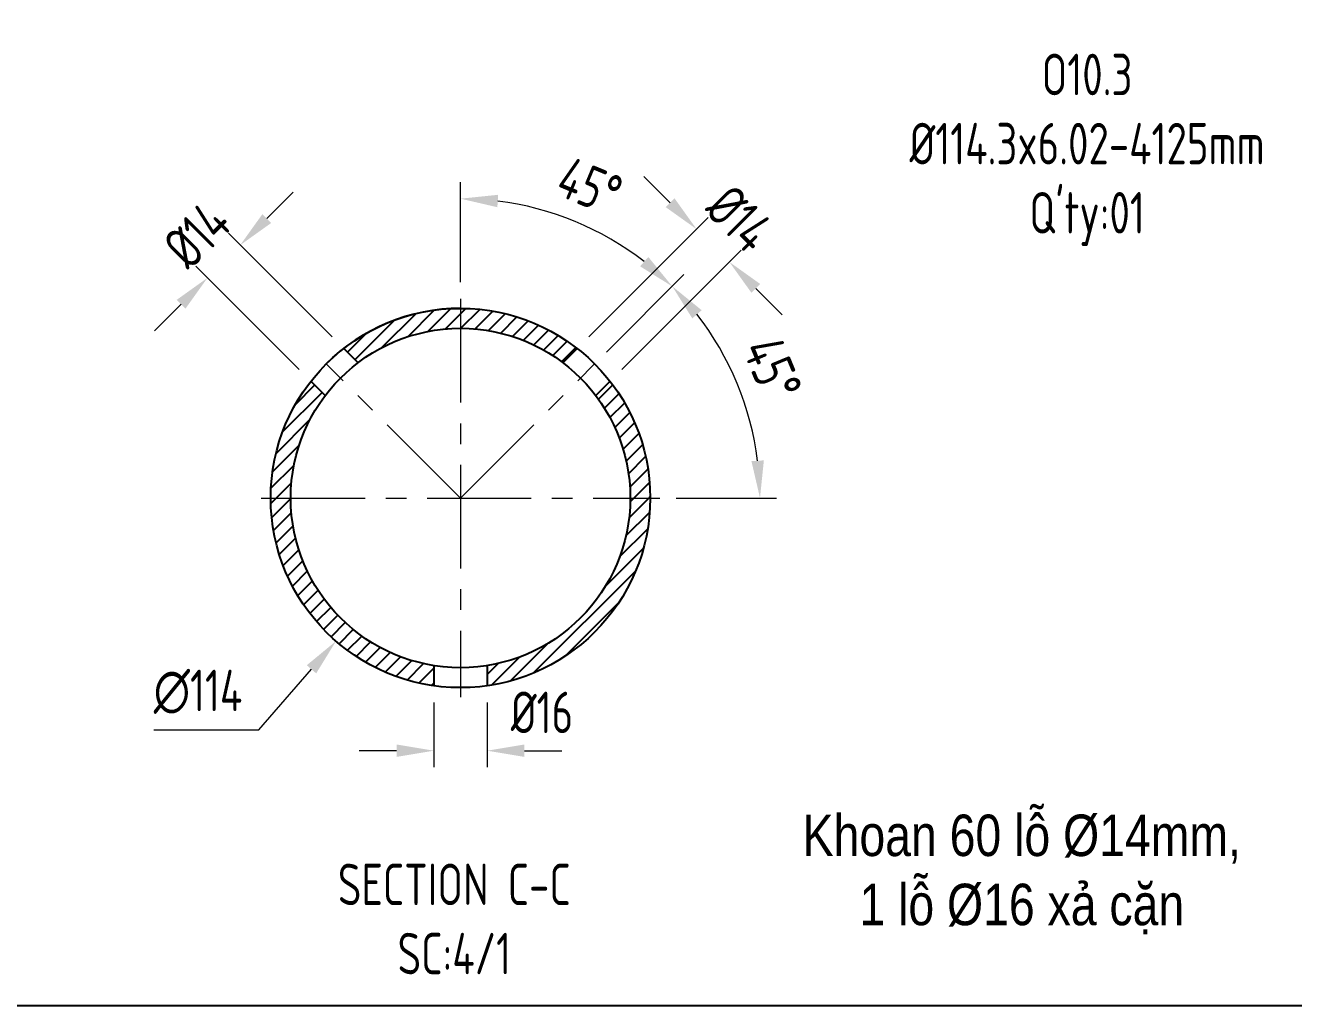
# Model space of a CAD drawing. Header units: millimetres. Extents: x -46397 to 283259, y -8690 to 23983.
# Drawn here: x 252641 to 254169, y -2277 to -1095 of the extents above; entities that cross this region are included whole.
import ezdxf

# ---------------------------------------------------------------- set-up
doc = ezdxf.new("R2010")
doc.units = ezdxf.units.MM
doc.linetypes.add('CENTER', pattern=[2, 1.25, -0.25, 0.25, -0.25])
doc.layers.get('Defpoints').update_dxf_attribs({"lineweight": 0})
for name, color, linetype, lineweight in [('AM_8', 1, 'Continuous', 25), ('Dtext', 255, 'Continuous', 20), ('DUONGCHINH', 7, 'Continuous', 25), ('DUONGTAM', 1, 'CENTER', 0), ('PHANTOM 2', 8, 'Continuous', 0)]:
    doc.layers.add(name, color=color, linetype=linetype, lineweight=lineweight)
doc.styles.add('Chu va so', font='arial.ttf')
doc.styles.add('GHI CHÚ 1', font='isocp_IV25.ttf', dxfattribs={"width": 0.8})
doc.styles.add('GHI CHÚ 2', font='arial.ttf', dxfattribs={"width": 0.8, "height": 1})
doc.styles.get("Standard").update_dxf_attribs({"font": 'isocp.shx', "width": 0.8})
doc.styles.add('TCVN', font='arial.ttf')
doc.dimstyles.new('1-30SCALE', dxfattribs={"dimtxt": 75, "dimasz": 75, "dimexe": 37.5, "dimexo": 30, "dimgap": 30, "dimtad": 1, "dimtoh": 1, "dimdec": 0, "dimdsep": 46, "dimtxsty": 'GHI CHÚ 1', "dimcen": 0.09, "dimclrd": 256, "dimclre": 256, "dimclrt": 2, "dimadec": 0, "dimazin": 0, "dimtfac": 1, "dimtdec": 0, "dimtofl": 0, "dimtmove": 0, "dimatfit": 3, "dimfxl": 1, "dimlwd": 0, "dimlwe": 0, "dimarcsym": 0})
doc.dimstyles.new('1-30SCALE$2', dxfattribs={"dimtxt": 75, "dimasz": 75, "dimexe": 37.5, "dimexo": 30, "dimgap": 30, "dimtad": 1, "dimtoh": 1, "dimdec": 0, "dimdsep": 46, "dimtxsty": 'GHI CHÚ 1', "dimcen": 0.09, "dimclrd": 256, "dimclre": 256, "dimclrt": 2, "dimadec": 0, "dimazin": 0, "dimtfac": 1, "dimtdec": 0, "dimtofl": 0, "dimtmove": 0, "dimatfit": 3, "dimfxl": 1, "dimlwd": 0, "dimlwe": 0, "dimarcsym": 0})
pattern_1 = [(45, (21732.57852261944, 0), (-8.980256121069154, 8.980256121069154), [])]

# ---------------------------------------------------------------- blocks, each defined once
blk = doc.blocks.new('*D1359')
at = {"layer": 'Defpoints', "color": 0, "transparency": 16777216}
for p in [(253315.5737420062, -1492.51249014416), (253015.6124953791, -1837.556096840199)]:
    blk.add_point(p, dxfattribs=at)
at = {"layer": 'PHANTOM 2', "lineweight": 0, "transparency": 16777216}
for p, q in [((253165.5031186927, -1665.03429349215), (253165.6831186926, -1665.034293492165)), ((253165.5931186926, -1665.124293492176), (253165.5931186926, -1664.944293492183))]:
    blk.add_line(p, q, dxfattribs=at)
at = {"layer": 'PHANTOM 2', "linetype": 'Continuous', "lineweight": 0, "transparency": 16777216}
for p, q in [((252922.6932540229, -1944.440537845527), (252986.0887506323, -1871.517081751226)), ((252796.0956208868, -1944.440537845512), (252922.6932540229, -1944.440537845527))]:
    blk.add_line(p, q, dxfattribs=at)
at = {"layer": 'PHANTOM 2', "transparency": 16777216}
blk.add_solid([(252980.4285864804, -1866.596457626772), (252991.7489147841, -1876.437705875695), (253015.6124953791, -1837.556096840199)], dxfattribs=at)
at = {"layer": 'PHANTOM 2', "color": 2, "transparency": 16777216, "insert": (252849.3944374548, -1898.626928378071), "char_height": 50, "attachment_point": 5, "style": 'GHI CHÚ 1'}
blk.add_mtext('∅114', dxfattribs=at)
blk = doc.blocks.new('*D1360')
at = {"layer": 'Defpoints', "color": 0, "transparency": 16777216}
for p in [(253133.5931186926, -1891.383492739685), (253197.5931186926, -1891.383492739685), (253197.5931186926, -1969.622800869489)]:
    blk.add_point(p, dxfattribs=at)
at = {"layer": 'PHANTOM 2', "linetype": 'Continuous', "lineweight": 0, "transparency": 16777216}
for p, q in [((253133.5931186926, -1911.383492739685), (253133.5931186926, -1989.622800869489)), ((253197.5931186926, -1911.383492739685), (253197.5931186926, -1989.622800869489)), ((253088.5931186926, -1969.622800869489), (253043.5931186926, -1969.622800869489)), ((253242.5931186926, -1969.622800869489), (253287.5931186926, -1969.622800869489))]:
    blk.add_line(p, q, dxfattribs=at)
at = {"layer": 'PHANTOM 2', "transparency": 16777216}
for points in [[(253088.5931186926, -1962.122800869489), (253088.5931186926, -1977.122800869489), (253133.5931186926, -1969.622800869489)], [(253242.5931186926, -1962.122800869489), (253242.5931186926, -1977.122800869489), (253197.5931186926, -1969.622800869489)]]:
    blk.add_solid(points, dxfattribs=at)
at = {"layer": 'PHANTOM 2', "color": 2, "transparency": 16777216, "insert": (253263.7995739155, -1923.447383828359), "char_height": 50, "attachment_point": 5, "style": 'GHI CHÚ 1'}
blk.add_mtext('%%C16', dxfattribs=at)
blk = doc.blocks.new('*D1355')
at = {"layer": 'Defpoints', "color": 0, "transparency": 16777216}
for p in [(252900.2965354812, -1360.139730534356), (253024.9646171561, -1484.807812209314), (252985.3666374097, -1524.40579195584)]:
    blk.add_point(p, dxfattribs=at)
at = {"layer": 'PHANTOM 2', "linetype": 'Continuous', "lineweight": 0, "transparency": 16777216}
for p, q in [((252932.1163406346, -1328.319925380973), (252963.936145788, -1296.500120227574)), ((253010.8224815323, -1470.665676585573), (252886.1543998574, -1345.99759491063)), ((252971.2245017859, -1510.263656332099), (252846.556420111, -1385.595574657098)), ((252828.8787505813, -1431.557515434208), (252797.0589454279, -1463.377320587591))]:
    blk.add_line(p, q, dxfattribs=at)
at = {"layer": 'PHANTOM 2', "transparency": 16777216}
for points in [[(252926.8130397757, -1323.016624522075), (252937.4196414935, -1333.62322623987), (252900.2965354812, -1360.139730534356)], [(252823.5754497224, -1426.25421457531), (252834.1820514402, -1436.860816293105), (252860.6985557347, -1399.737710280824)]]:
    blk.add_solid(points, dxfattribs=at)
at = {"layer": 'PHANTOM 2', "color": 2, "transparency": 16777216, "insert": (252848.1024316829, -1347.543606482519), "char_height": 50, "attachment_point": 5, "rotation": 44.999999999990486, "style": 'GHI CHÚ 1'}
blk.add_mtext('%%C14', dxfattribs=at)
blk = doc.blocks.new('*D1356')
at = {"layer": 'Defpoints', "color": 0, "transparency": 16777216}
for p in [(253489.6433112565, -1380.582080675595), (253306.2216202292, -1484.807812209314), (253345.8195999756, -1524.405791955825)]:
    blk.add_point(p, dxfattribs=at)
at = {"layer": 'PHANTOM 2', "linetype": 'Continuous', "lineweight": 0, "transparency": 16777216}
for p, q in [((253418.2255263569, -1309.164295775583), (253386.4057212035, -1277.344490622112)), ((253320.363755853, -1470.665676585617), (253464.187467134, -1326.841965305357)), ((253359.9617355994, -1510.263656332128), (253503.7854468803, -1366.439945051898)), ((253521.4631164098, -1412.401885829066), (253553.2829215632, -1444.221690982537))]:
    blk.add_line(p, q, dxfattribs=at)
at = {"layer": 'PHANTOM 2', "transparency": 16777216}
for points in [[(253423.5288272158, -1303.8609949167), (253412.922225498, -1314.467596634466), (253450.0453315102, -1340.984100929054)], [(253526.7664172688, -1407.098584970183), (253516.159815551, -1417.705186687948), (253489.6433112565, -1380.582080675595)]]:
    blk.add_solid(points, dxfattribs=at)
at = {"layer": 'PHANTOM 2', "color": 2, "transparency": 16777216, "insert": (253502.2394353084, -1328.387976877333), "char_height": 50, "attachment_point": 5, "rotation": 314.99999999986244, "style": 'GHI CHÚ 1'}
blk.add_mtext('%%C14', dxfattribs=at)
blk = doc.blocks.new('*D1357')
at = {"layer": 'Defpoints', "color": 0, "transparency": 16777216}
for p in [(253327.237728872, -1503.389683312955), (253514.160809007, -1571.635862364885), (252925.5931186927, -1665.03429349215), (253165.5931186927, -1665.03429349215), (253405.5931186927, -1665.03429349215)]:
    blk.add_point(p, dxfattribs=at)
at = {"layer": 'PHANTOM 2', "linetype": 'Continuous', "lineweight": 0, "transparency": 16777216}
for p, q in [((253341.3798644957, -1489.247547689229), (253434.9045135035, -1395.722898681517)), ((253425.5931186927, -1665.03429349215), (253546.4569457357, -1665.034293492165))]:
    blk.add_line(p, q, dxfattribs=at)
blk.add_arc((253165.5931186927, -1665.03429349215), 360.8638270429142, 7.149465739161236, 37.85053426082874, dxfattribs=at)
at = {"layer": 'PHANTOM 2', "transparency": 16777216}
for points in [[(253444.9126494847, -1448.56922505259), (253456.1599399106, -1438.644586113296), (253420.7623778798, -1409.865034305243)], [(253531.1365856421, -1619.654221099699), (253516.1657708172, -1620.589476935027), (253526.4569457356, -1665.034293492165)]]:
    blk.add_solid(points, dxfattribs=at)
at = {"layer": 'PHANTOM 2', "color": 2, "transparency": 16777216, "insert": (253541.46783076, -1509.341890000855), "char_height": 50, "attachment_point": 5, "rotation": 292.4999999999954, "style": 'GHI CHÚ 1'}
blk.add_mtext('45°', dxfattribs=at)
blk = doc.blocks.new('*D1358')
at = {"layer": 'Defpoints', "color": 0, "transparency": 16777216}
for p in [(253345.9888203816, -1352.579772699944), (253165.5931186927, -1425.03429349215), (253327.237728872, -1503.389683312969), (253165.5931186927, -1665.034293492165), (253165.5931186927, -1905.034293492165)]:
    blk.add_point(p, dxfattribs=at)
at = {"layer": 'PHANTOM 2', "linetype": 'Continuous', "lineweight": 0, "transparency": 16777216}
for p, q in [((253165.5931186926, -1405.03429349215), (253165.5931186926, -1284.242890114328)), ((253341.3798644957, -1489.247547689243), (253434.8533022388, -1395.774109946229))]:
    blk.add_line(p, q, dxfattribs=at)
blk.add_arc((253165.5931186926, -1665.034293492266), 360.7914033779439, 52.1509027568083, 82.84909724318506, dxfattribs=at)
at = {"layer": 'PHANTOM 2', "transparency": 16777216}
for points in [[(253210.0378061914, -1314.534622385283), (253210.9732497658, -1299.563819289964), (253165.5931186926, -1304.242890114328)], [(253391.9311709116, -1374.519044447399), (253382.006673018, -1385.7664593308), (253420.711166615, -1409.916245569955)]]:
    blk.add_solid(points, dxfattribs=at)
at = {"layer": 'PHANTOM 2', "color": 2, "transparency": 16777216, "insert": (253321.2578068473, -1289.226492166796), "char_height": 50, "attachment_point": 5, "rotation": 337.4999999999954, "style": 'GHI CHÚ 1'}
blk.add_mtext('45°', dxfattribs=at)
blk = doc.blocks.new('*U1838')
at = {"lineweight": 25}
for points in [[(0, 0), (8137.117579097652, 0), (8137.117579097652, 5330.237299199849), (0, 5330.237299199849)], [(0, 0), (6152.454782233908, 0), (6152.454782233908, 5330.237299199849), (0, 5330.237299199849)]]:
    blk.add_lwpolyline(points, close=True, dxfattribs=at)
at = {"layer": 'Dtext', "ltscale": 0.1}
for tag, p, height, style in [('REV_3', (6204.875430442547, 2002.04678588515), 35.4403121089074, 'TCVN'), ('FOR_APPROVAL3', (6559.317549864534, 1999.552408255708, -0.3206097694732771), 42.52837453068887, 'TCVN'), ('REV_2', (6204.875430442547, 1869.735932761385), 35.4403121089074, 'TCVN'), ('FOR_APPROVAL2', (6559.317549864534, 1867.241555131453, -0.3206097694732771), 42.52837453068887, 'TCVN'), ('REV_1', (6204.875430250851, 1737.425079637144), 35.4403121089074, 'TCVN'), ('FOR_APPROVAL1', (6559.317549864534, 1734.930707758565, -0.3068290542988658), 42.52837453068887, 'TCVN'), ('REV_0', (6204.875430442547, 1605.114226513381), 35.4403121089074, 'TCVN'), ('NGUOI_VE', (6936.924094821633, 1603.223602370759, -0.2978670568433583), 42.52837453068887, 'TCVN'), ('NGUOI_KIEM_2', (7312.74328766493, 1603.223602370759, -0.3461721136447735), 42.52837453068887, 'TCVN'), ('NGUOI_DUYET', (7766.708330410933, 1603.223602370759, -0.3461721136447735), 42.52837453068887, 'TCVN'), ('1.1_A4', (7789.478070154411, 80.71266687611033, -0.3292227153976972), 42.52837453068887, 'Chu va so'), ('A4_A4', (7930.998332434847, 80.71266687611033, -0.3292227153976972), 42.52837453068887, 'Chu va so'), ('REV.', (8047.534472147857, 80.71266687611033, -0.3292227153976972), 42.52837453068887, 'Chu va so')]:
    blk.add_attdef(tag, p, '', height=height, dxfattribs=dict(at, style=style))
for tag, p, height, style, width in [('NGAY_REV03', (6294.695843616367, 1999.552415923529, -0.3206097694732771), 36.8579245932637, 'TCVN', 0.95), ('NGAY_REV02', (6294.695843616367, 1867.241562799778, -0.3206097694732771), 36.8579245932637, 'TCVN', 0.95), ('NGAY_REV01', (6294.695843616367, 1734.930709675523, -0.3206097694732771), 36.8579245932637, 'TCVN', 0.95), ('NGAY_REV0', (6294.695843616367, 1602.619856551283, -0.3481712010200541), 36.8579245932637, 'TCVN', 0.95), ('DWD.NO', (6291.401294251672, 34.50377509974108, -0.3292227153976972), 56.70449937425184, 'Chu va so', 0.85)]:
    blk.add_attdef(tag, p, '', height=height, dxfattribs=dict(at, style=style, width=width))
at = {"layer": 'Dtext', "lineweight": 25, "ltscale": 0.1, "style": 'Chu va so'}
for tag, p, height in [('PROJECT_CODE', (6701.237339939159, 666.2789314004318), 85.05674906137774), ('TITLE1', (6332.875292869455, 508.1213289541527, -0.3292227153978168), 56.70449937425184), ('TITLE2', (6332.875292869455, 374.7748621655214, -0.3292227153978168), 56.70449937425184), ('TITLE3', (6332.875292869455, 242.4640090417573, -0.3292227153978168), 56.70449937425184)]:
    blk.add_attdef(tag, p, '', height=height, dxfattribs=at)

msp = doc.modelspace()

# ---------------------------------------------------------------- hatches: boundary and pattern name
at = {"layer": 'AM_8'}
h = msp.add_hatch(dxfattribs=at)
h.set_pattern_fill('ANSI31', color=256, scale=4, style=0)
h.set_pattern_definition(pattern_1)
edge = h.paths.add_edge_path()
edge.add_arc((253166.4163096415, -1667.427423301345), 230.9945966086346, 90.20418428668953, 127.7602928578632)
edge.add_line((253024.9646171561, -1484.807812209345), (253042.1363400955, -1501.979535148746))
edge.add_arc((253165.5931186927, -1665.034293492192), 204.5200000000407, 90.00000000000807, 127.1311551674203, ccw=False)
edge.add_line((253165.5931186926, -1460.51429349215), (253165.5931186926, -1436.43429349215))
h = msp.add_hatch(dxfattribs=at)
h.set_pattern_fill('ANSI31', color=256, scale=4, style=0)
h.set_pattern_definition(pattern_1)
edge = h.paths.add_edge_path()
edge.add_arc((253165.5931186926, -1665.034293492316), 228.600000000184, 52.03552285547236, 89.99999999997813)
edge.add_line((253165.5931186927, -1436.434293492146), (253165.5931186926, -1460.51429349215))
edge.add_arc((253165.5931186926, -1665.034293492245), 204.520000000095, 52.86884483258211, 89.99999999998369, ccw=False)
edge.add_line((253289.0498972897, -1501.979535148746), (253306.2216202292, -1484.807812209319))
h = msp.add_hatch(dxfattribs=at)
h.set_pattern_fill('ANSI31', color=256, scale=4, style=0)
h.set_pattern_definition(pattern_1)
edge = h.paths.add_edge_path()
edge.add_arc((253165.5931186926, -1665.034293492185), 228.6000000000032, 142.0355228555186, 179.9999999999911)
edge.add_line((252936.9931186926, -1665.03429349215), (252961.0731186926, -1665.03429349215))
edge.add_arc((253165.5931186926, -1665.03429349208), 204.5199999999895, 142.8688448326745, 180.0000000000195, ccw=False)
edge.add_line((253002.538360349, -1541.577514895262), (252985.3666374097, -1524.405791955826))
h = msp.add_hatch(dxfattribs=at)
h.set_pattern_fill('ANSI31', color=256, scale=4, style=0)
h.set_pattern_definition(pattern_1)
edge = h.paths.add_edge_path()
edge.add_arc((253165.5931186926, -1665.034293492125), 228.6000000000058, 359.9999999999936, 397.964477144471)
edge.add_line((253345.8195999756, -1524.405791955796), (253328.6478770362, -1541.577514895262))
edge.add_arc((253165.5931186926, -1665.03429349208), 204.5199999999943, -1.9610979506978765e-11, 37.13115516732552, ccw=False)
edge.add_line((253370.1131186926, -1665.03429349215), (253394.1931186926, -1665.03429349215))
h = msp.add_hatch(dxfattribs=at)
h.set_pattern_fill('ANSI31', color=256, scale=4, style=0)
h.set_pattern_definition(pattern_1)
edge = h.paths.add_edge_path()
edge.add_arc((253165.5931186926, -1665.034293492146), 228.6000000000058, 180.0000000000009, 261.953166274072)
edge.add_line((253133.5931186926, -1891.383492739684), (253133.5931186927, -1867.035358835893))
edge.add_arc((253165.5931186926, -1665.034293492156), 204.5199999999936, 179.9999999999984, 260.9982915749068, ccw=False)
edge.add_line((252961.0731186926, -1665.03429349215), (252936.9931186926, -1665.03429349215))
h = msp.add_hatch(dxfattribs=at)
h.set_pattern_fill('ANSI31', color=256, scale=4, style=0)
h.set_pattern_definition(pattern_1)
edge = h.paths.add_edge_path()
edge.add_arc((253165.5931186926, -1665.034293492147), 228.6000000000035, 278.046833725928, 359.9999999999992)
edge.add_line((253394.1931186926, -1665.03429349215), (253370.1131186926, -1665.03429349215))
edge.add_arc((253165.5931186926, -1665.034293492156), 204.5199999999895, -80.99829157484078, 1.8189894035458565e-12, ccw=False)
edge.add_line((253197.5931186927, -1867.035358835858), (253197.5931186926, -1891.383492739685))

# ---------------------------------------------------------------- linework, layer by layer
msp.add_arc((253165.5931186927, -1665.034293492334), 228.6000000001883, 90, 134.9999999998807)
at = {"layer": 'DUONGCHINH'}
for p, q in [((253042.1363400955, -1501.979535148734), (253024.9646171561, -1484.807812209319)), ((253289.0498972897, -1501.979535148734), (253306.2216202292, -1484.807812209319)), ((253002.538360349, -1541.577514895247), (252985.3666374097, -1524.405791955826)), ((253328.6478770362, -1541.577514895247), (253345.8195999756, -1524.405791955826)), ((253133.5931186927, -1867.035358835886), (253133.5931186926, -1891.383492739685)), ((253197.5931186927, -1867.035358835865), (253197.5931186926, -1891.383492739685))]:
    msp.add_line(p, q, dxfattribs=at)
for radius in [228.6, 204.52]:
    msp.add_circle((253165.5931186926, -1665.03429349215), radius, dxfattribs=at)
at = {"layer": 'DUONGTAM', "ltscale": 100}
for p, q in [((253165.5931186926, -1425.03429349215), (253165.5931186926, -1905.03429349215)), ((253165.5931186925, -1665.03429349215), (253003.9485085133, -1503.389683312963)), ((253165.5931186927, -1665.03429349215), (253327.237728872, -1503.389683312963)), ((252925.5931186927, -1665.03429349215), (253405.5931186927, -1665.03429349215))]:
    msp.add_line(p, q, dxfattribs=at)

# ---------------------------------------------------------------- texts
at = {"color": 3, "char_height": 50, "attachment_point": 1}
for s, insert in [("\\A1;\\pxqc;O10.3\\P%%C114.3x6.02-4125mm\\PQ'ty:01", (253687.7249562668, -1129.531504570781)), ('\\A1;\\pxqc;SECTION C-C\\PSC:4/1', (252925.3424169056, -2105.797540149195, -2.998210298339806))]:
    msp.add_mtext_dynamic_manual_height_columns(s, width=465.6456041761558, gutter_width=37.5, heights=[0], dxfattribs=dict(at, insert=insert))

# ---------------------------------------------------------------- dimensions: what is measured, and where the dimension line sits
at = {"layer": 'PHANTOM 2'}
for base, line1, line2, picture, middle in [((253345.9888203816, -1352.579772699944), ((253165.5931186927, -1665.03429349215), (253327.237728872, -1503.389683312963)), ((253165.5931186926, -1425.03429349215), (253165.5931186926, -1905.03429349215)), '*D1358', (253321.2578068473, -1289.22649216681)), ((253514.160809007, -1571.635862364885), ((252925.5931186927, -1665.03429349215), (253405.5931186927, -1665.03429349215)), ((253165.5931186927, -1665.03429349215), (253327.237728872, -1503.389683312963)), '*D1357', (253541.46783076, -1509.341890000855))]:
    dim = msp.add_angular_dim_2l(base=base, line1=line1, line2=line2, dimstyle='1-30SCALE$2', override={"dimtxt": 50, "dimasz": 45, "dimexe": 20, "dimexo": 20, "dimgap": 20, "dimlfac": 0.25, "dimtmove": 1}, dxfattribs=at)
    dim.commit()
    dim.dimension.update_dxf_attribs({"geometry": picture, "text_midpoint": middle})
for base, p1, p2, angle, picture, middle in [((253489.6433112565, -1380.582080675595), (253306.2216202292, -1484.807812209319), (253345.8195999756, -1524.405791955826), 134.9999999998624, '*D1356', (253469.8443213833, -1360.783090802332)), ((252900.2965354812, -1360.139730534356), (252985.3666374097, -1524.405791955826), (253024.9646171561, -1484.807812209319), 224.9999999999905, '*D1355', (252880.497545608, -1379.938720407605))]:
    dim = msp.add_linear_dim(base=base, p1=p1, p2=p2, angle=angle, dimstyle='1-30SCALE', override={"dimtxt": 50, "dimasz": 45, "dimexe": 20, "dimexo": 20, "dimgap": 20, "dimlfac": 0.25, "dimpost": '%%C<>', "dimtmove": 1}, dxfattribs=at)
    dim.commit()
    dim.dimension.update_dxf_attribs({"geometry": picture, "text_midpoint": middle, "dimtype": 160})
dim = msp.add_diameter_dim_2p(p1=(253315.5737420062, -1492.51249014416), p2=(253015.6124953791, -1837.556096840199), dimstyle='1-30SCALE', override={"dimtxt": 50, "dimasz": 45, "dimexe": 20, "dimexo": 20, "dimgap": 20, "dimlfac": 0.25, "dimtmove": 1}, dxfattribs=at)
dim.commit()
dim.dimension.update_dxf_attribs({"geometry": '*D1359', "text_midpoint": (252849.3944374548, -1898.626928378071)})
dim = msp.add_linear_dim(base=(253197.5931186926, -1969.622800869489), p1=(253133.5931186926, -1891.383492739685), p2=(253197.5931186926, -1891.383492739685), dimstyle='1-30SCALE', override={"dimtxt": 50, "dimasz": 45, "dimexe": 20, "dimexo": 20, "dimgap": 20, "dimlfac": 0.25, "dimpost": '%%C<>', "dimtmove": 1}, dxfattribs=at)
dim.commit()
dim.dimension.update_dxf_attribs({"geometry": '*D1360', "text_midpoint": (253263.7995739155, -1969.519869035459), "dimtype": 160})

# ---------------------------------------------------------------- next in the draw order: block references
at = {"xscale": 0.9084576280678549, "yscale": 0.9084576280678549, "zscale": 0.9084576280678549}
msp.add_blockref('*U1838', (251235.8525155996, -2276.936945815309), dxfattribs=at)

# ---------------------------------------------------------------- next in the draw order: texts
at = {"color": 3, "insert": (253553.9901938107, -2046.631324044392, -2.998210298339806), "char_height": 50, "attachment_point": 1, "style": 'GHI CHÚ 2'}
msp.add_mtext_dynamic_manual_height_columns('\\A1;\\pxqc;Khoan 60 lỗ %%C14mm, \\P1 lỗ %%C16 xả cặn', width=575.8086537466734, gutter_width=37.5, heights=[0], dxfattribs=at)

doc.saveas('drawing.dxf')
